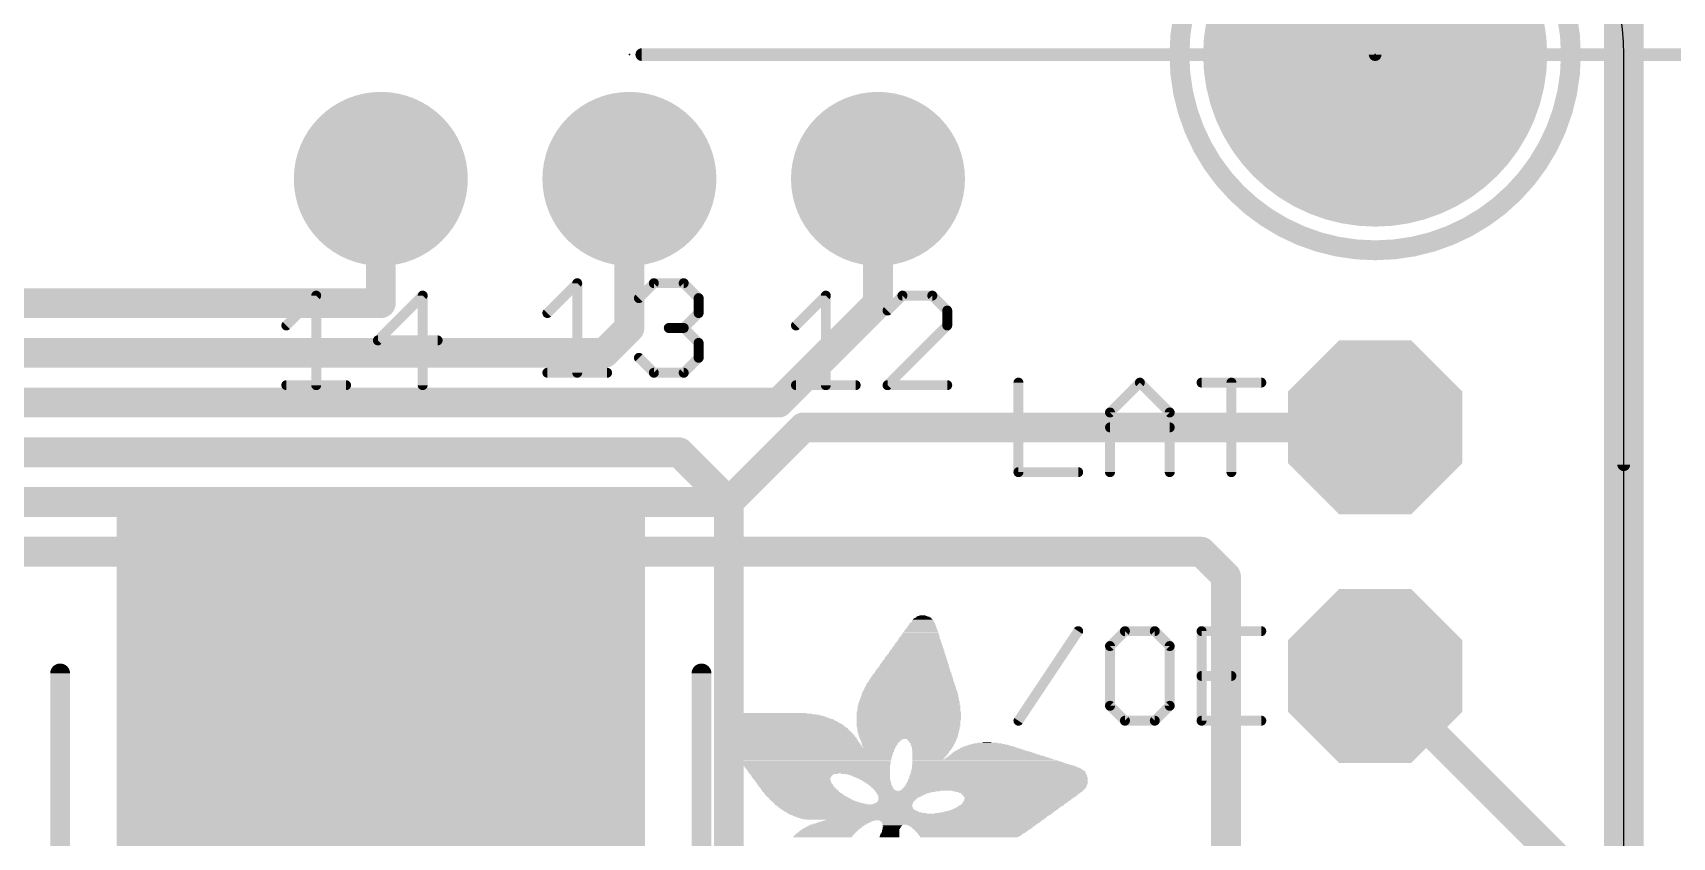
# Model space of a CAD drawing. Extents: x -11.4 to 63.7, y -19.8 to 38.7.
# Drawn here: x 34.54 to 51.3, y 14.86 to 23.08 of the extents above; entities that cross this region are included whole.
import ezdxf

# ---------------------------------------------------------------- set-up
doc = ezdxf.new("R2010")
doc.units = 0
for name, color, linetype in [('1', 12, 'CONTINUOUS'), ('16', 132, 'CONTINUOUS'), ('17', 110, 'CONTINUOUS'), ('18', 110, 'CONTINUOUS'), ('20', 53, 'CONTINUOUS'), ('21', 40, 'CONTINUOUS'), ('23', 53, 'CONTINUOUS'), ('47', 253, 'CONTINUOUS')]:
    doc.layers.add(name, color=color, linetype=linetype)

# ---------------------------------------------------------------- blocks, each defined once
blk = doc.blocks.new('RECT')
blk.add_solid([(-0.5, -0.5), (0.5, -0.5), (-0.5, 0.5), (0.5, 0.5)])
blk = doc.blocks.new('ROUNDP')
at = {"const_width": 0.5}
blk.add_lwpolyline([(0, -0.25, 1), (0, 0.25, 1), (0, -0.25)], format="xyb", dxfattribs=at)
blk = doc.blocks.new('OCTAGONP')
at = {"const_width": 0.5}
blk.add_lwpolyline([(-0.25, -0.1036), (-0.25, 0.1036), (-0.1036, 0.25), (0.1036, 0.25), (0.25, 0.1036), (0.25, -0.1036), (0.1036, -0.25), (-0.1036, -0.25), (-0.25, -0.1036), (-0.25, 0.1036)], dxfattribs=at)
blk = doc.blocks.new('ROUNDV')
at = {"const_width": 0.5}
blk.add_lwpolyline([(0, -0.25, 1), (0, 0.25, 1), (0, -0.25)], format="xyb", dxfattribs=at)

msp = doc.modelspace()

# ---------------------------------------------------------------- linework, layer by layer
at = {"layer": '1'}
for points, const_width in [([(50.8, 25.4), (50.8, 0)], 0.4064), ([(38.1, 21.59), (38.1, 20.32)], 0.3048), ([(40.64, 21.59), (40.64, 20.066)], 0.3048), ([(43.18, 21.59), (43.18, 20.32)], 0.3048), ([(38.1, 20.32), (32.004, 20.32)], 0.3048), ([(43.18, 20.32), (42.164, 19.304)], 0.3048), ([(40.64, 20.066), (40.386, 19.812)], 0.3048), ([(40.386, 19.812), (32.258, 19.812)], 0.3048), ([(42.164, 19.304), (32.766, 19.304)], 0.3048), ([(34.002, 18.796), (41.148, 18.796)], 0.3048), ([(41.148, 18.796), (41.656, 18.288)], 0.3048), ([(41.656, 18.288), (41.656, 7.686)], 0.3048), ([(36.282, 16.764), (36.068, 16.764)], 0.3048), ([(36.282, 16.764), (36.282, 15.2)], 0.3048), ([(38.1, 14.92), (38.1, 15.2)], 0.8128), ([(36.282, 15.2), (38.1, 15.2)], 0.3048)]:
    msp.add_lwpolyline(points, dxfattribs=dict(at, const_width=const_width))
for points, const_width in [([(38.1762, 21.59, 1), (38.0238, 21.59)], 0.1524), ([(40.7162, 21.59, 1), (40.5638, 21.59)], 0.1524), ([(43.2562, 21.59, 1), (43.1038, 21.59)], 0.1524), ([(38.1, 20.2438, 1), (38.1, 20.3962)], 0.1524), ([(43.2339, 20.2661, 1), (43.1261, 20.3739)], 0.1524), ([(38.0238, 20.32, 1), (38.1762, 20.32)], 0.1524), ([(43.1038, 20.32, 1), (43.2562, 20.32)], 0.1524), ([(40.5638, 20.066, 1), (40.7162, 20.066)], 0.1524), ([(40.6939, 20.0121, 1), (40.5861, 20.1199)], 0.1524), ([(40.3321, 19.8659, 1), (40.4399, 19.7581)], 0.1524), ([(40.386, 19.7358, 1), (40.386, 19.8882)], 0.1524), ([(42.1101, 19.3579, 1), (42.2179, 19.2501)], 0.1524), ([(42.164, 19.2278, 1), (42.164, 19.3802)], 0.1524), ([(41.2019, 18.8499, 1), (41.0941, 18.7421)], 0.1524), ([(41.148, 18.7198, 1), (41.148, 18.8722)], 0.1524), ([(41.7322, 18.288, 1), (41.5798, 18.288)], 0.1524), ([(41.6021, 18.2341, 1), (41.7099, 18.3419)], 0.1524), ([(36.068, 16.8402, 1), (36.068, 16.6878)], 0.1524), ([(36.3582, 16.764, 1), (36.2058, 16.764)], 0.1524), ([(36.282, 16.6878, 1), (36.282, 16.8402)], 0.1524), ([(38.3032, 15.2, 1), (37.8968, 15.2)], 0.4064), ([(36.282, 15.2762, 1), (36.282, 15.1238)], 0.1524), ([(36.2058, 15.2, 1), (36.3582, 15.2)], 0.1524), ([(38.1, 15.1238, 1), (38.1, 15.2762)], 0.1524), ([(37.8968, 14.92, 1), (38.3032, 14.92)], 0.4064)]:
    msp.add_lwpolyline(points, format="xyb", dxfattribs=dict(at, const_width=const_width))
at = {"layer": '16', "const_width": 0.3048}
for points in [[(50.8, 0), (50.8, 25.4)], [(42.418, 19.05), (41.656, 18.288)], [(48.26, 19.05), (42.418, 19.05)], [(41.656, 18.288), (24.892, 18.288)], [(46.482, 17.78), (23.368, 17.78)], [(46.482, 17.78), (46.736, 17.526)], [(46.736, 17.526), (46.736, 11.938)], [(48.26, 16.51), (50.165, 14.605)]]:
    msp.add_lwpolyline(points, dxfattribs=at)
at = {"layer": '16', "const_width": 0.1524}
for points in [[(42.418, 19.1262, 1), (42.418, 18.9738)], [(42.4719, 18.9961, 1), (42.3641, 19.1039)], [(48.26, 18.9738, 1), (48.26, 19.1262)], [(41.656, 18.2118, 1), (41.656, 18.3642)], [(41.6021, 18.3419, 1), (41.7099, 18.2341)], [(46.5359, 17.8339, 1), (46.4281, 17.7261)], [(46.482, 17.7038, 1), (46.482, 17.8562)], [(46.8122, 17.526, 1), (46.6598, 17.526)], [(46.6821, 17.4721, 1), (46.7899, 17.5799)], [(48.3139, 16.5639, 1), (48.2061, 16.4561)]]:
    msp.add_lwpolyline(points, format="xyb", dxfattribs=at)
at = {"layer": '20'}
msp.add_line((50.8, 2.54), (50.8, 22.86), dxfattribs=at)
msp.add_arc((48.26, 22.86), 2.54, 0, 90, dxfattribs=at)
at = {"layer": '21'}
for points, const_width in [([(48.26, 20.86, 1), (48.26, 24.86, 1), (48.26, 20.86)], 0.2032), ([(37.4653, 20.397, 1), (37.4145, 20.397)], 0.0508), ([(37.4578, 20.379, 1), (37.4219, 20.4149)], 0.0508), ([(38.5533, 20.397, 1), (38.5025, 20.397)], 0.0508), ([(38.5459, 20.379, 1), (38.5099, 20.4149)], 0.0508), ([(40.1323, 20.524, 1), (40.0815, 20.524)], 0.0508), ([(40.1248, 20.506, 1), (40.0889, 20.5419)], 0.0508), ([(40.8898, 20.5494, 1), (40.8898, 20.4986)], 0.0508), ([(40.9078, 20.506, 1), (40.8719, 20.5419)], 0.0508), ([(41.2129, 20.5419, 1), (41.1769, 20.506)], 0.0508), ([(41.1949, 20.4986, 1), (41.1949, 20.5494)], 0.0508), ([(42.6723, 20.397, 1), (42.6215, 20.397)], 0.0508), ([(42.6648, 20.379, 1), (42.6289, 20.4149)], 0.0508), ([(43.4298, 20.4224, 1), (43.4298, 20.3716)], 0.0508), ([(43.4478, 20.379, 1), (43.4119, 20.4149)], 0.0508), ([(43.7529, 20.4149, 1), (43.7169, 20.379)], 0.0508), ([(43.7349, 20.3716, 1), (43.7349, 20.4224)], 0.0508), ([(40.7194, 20.3894, 1), (40.7553, 20.3535)], 0.0508), ([(41.3728, 20.3714, 1), (41.322, 20.3714)], 0.0508), ([(41.3295, 20.3535, 1), (41.3654, 20.3894)], 0.0508), ([(41.3654, 20.201, 1), (41.3295, 20.2369)], 0.0508), ([(43.2594, 20.2624, 1), (43.2953, 20.2265)], 0.0508), ([(43.9128, 20.2445, 1), (43.862, 20.2445)], 0.0508), ([(43.8695, 20.2265, 1), (43.9054, 20.2624)], 0.0508), ([(37.1168, 20.1099, 1), (37.1528, 20.074)], 0.0508), ([(39.7838, 20.2369, 1), (39.8198, 20.201)], 0.0508), ([(41.0424, 20.0918, 1), (41.0424, 20.041)], 0.0508), ([(41.2129, 20.0844, 1), (41.1769, 20.0484)], 0.0508), ([(41.1769, 20.0844, 1), (41.2129, 20.0484)], 0.0508), ([(41.1949, 20.041, 1), (41.1949, 20.0918)], 0.0508), ([(41.322, 20.2189, 1), (41.3728, 20.2189)], 0.0508), ([(42.3238, 20.1099, 1), (42.3598, 20.074)], 0.0508), ([(43.862, 20.0919, 1), (43.9128, 20.0919)], 0.0508), ([(43.9054, 20.074, 1), (43.8695, 20.1099)], 0.0508), ([(38.0703, 19.9648, 1), (38.0703, 19.914)], 0.0508), ([(38.0524, 19.9574, 1), (38.0883, 19.9214)], 0.0508), ([(38.6804, 19.914, 1), (38.6804, 19.9648)], 0.0508), ([(41.3728, 19.9139, 1), (41.322, 19.9139)], 0.0508), ([(41.3295, 19.8959, 1), (41.3654, 19.9318)], 0.0508), ([(40.7553, 19.7793, 1), (40.7194, 19.7434)], 0.0508), ([(41.322, 19.7613, 1), (41.3728, 19.7613)], 0.0508), ([(41.3654, 19.7434, 1), (41.3295, 19.7793)], 0.0508), ([(39.8018, 19.6342, 1), (39.8018, 19.5834)], 0.0508), ([(40.0815, 19.6088, 1), (40.1323, 19.6088)], 0.0508), ([(40.4119, 19.5834, 1), (40.4119, 19.6342)], 0.0508), ([(40.8898, 19.6342, 1), (40.8898, 19.5834)], 0.0508), ([(40.8719, 19.5908, 1), (40.9078, 19.6268)], 0.0508), ([(41.1769, 19.6268, 1), (41.2129, 19.5908)], 0.0508), ([(41.1949, 19.5834, 1), (41.1949, 19.6342)], 0.0508), ([(37.1348, 19.5072, 1), (37.1348, 19.4564)], 0.0508), ([(37.4145, 19.4818, 1), (37.4653, 19.4818)], 0.0508), ([(37.7449, 19.4564, 1), (37.7449, 19.5072)], 0.0508), ([(38.5025, 19.4818, 1), (38.5533, 19.4818)], 0.0508), ([(42.3418, 19.5072, 1), (42.3418, 19.4564)], 0.0508), ([(42.6215, 19.4818, 1), (42.6723, 19.4818)], 0.0508), ([(42.9519, 19.4564, 1), (42.9519, 19.5072)], 0.0508), ([(43.2773, 19.5072, 1), (43.2773, 19.4564)], 0.0508), ([(43.2594, 19.4998, 1), (43.2953, 19.4638)], 0.0508), ([(43.8874, 19.4564, 1), (43.8874, 19.5072)], 0.0508), ([(44.6406, 19.508, 1), (44.5898, 19.508)], 0.0508), ([(45.8738, 19.5259, 1), (45.8379, 19.49)], 0.0508), ([(45.8738, 19.49, 1), (45.8379, 19.5259)], 0.0508), ([(46.4863, 19.5334, 1), (46.4863, 19.4826)], 0.0508), ([(46.8167, 19.508, 1), (46.7659, 19.508)], 0.0508), ([(47.0964, 19.4826, 1), (47.0964, 19.5334)], 0.0508), ([(45.5762, 19.2029, 1), (45.5254, 19.2029)], 0.0508), ([(45.5328, 19.2209, 1), (45.5687, 19.185)], 0.0508), ([(45.5508, 19.0758, 1), (45.5508, 19.025)], 0.0508), ([(46.1863, 19.2029, 1), (46.1355, 19.2029)], 0.0508), ([(46.1429, 19.185, 1), (46.1788, 19.2209)], 0.0508), ([(46.1609, 19.025, 1), (46.1609, 19.0758)], 0.0508), ([(44.6152, 18.6182, 1), (44.6152, 18.5674)], 0.0508), ([(44.5898, 18.5928, 1), (44.6406, 18.5928)], 0.0508), ([(45.2254, 18.5674, 1), (45.2254, 18.6182)], 0.0508), ([(45.5254, 18.5928, 1), (45.5762, 18.5928)], 0.0508), ([(46.1355, 18.5928, 1), (46.1863, 18.5928)], 0.0508), ([(46.7659, 18.5928, 1), (46.8167, 18.5928)], 0.0508), ([(45.2465, 16.9539, 1), (45.2042, 16.9821)], 0.0508), ([(45.7033, 16.9934, 1), (45.7033, 16.9426)], 0.0508), ([(45.7213, 16.95, 1), (45.6853, 16.9859)], 0.0508), ([(46.0263, 16.9859, 1), (45.9904, 16.95)], 0.0508), ([(46.0084, 16.9426, 1), (46.0084, 16.9934)], 0.0508), ([(46.4863, 16.9934, 1), (46.4863, 16.9426)], 0.0508), ([(46.5117, 16.968, 1), (46.4609, 16.968)], 0.0508), ([(47.0964, 16.9426, 1), (47.0964, 16.9934)], 0.0508), ([(45.5762, 16.8155, 1), (45.5254, 16.8155)], 0.0508), ([(45.5328, 16.8334, 1), (45.5687, 16.7975)], 0.0508), ([(46.1863, 16.8155, 1), (46.1355, 16.8155)], 0.0508), ([(46.1429, 16.7975, 1), (46.1788, 16.8334)], 0.0508), ([(34.8742, 16.5354, 1), (34.7726, 16.5354)], 0.1016), ([(41.4274, 16.5354, 1), (41.3258, 16.5354)], 0.1016), ([(46.4863, 16.5358, 1), (46.4863, 16.485)], 0.0508), ([(46.7913, 16.485, 1), (46.7913, 16.5358)], 0.0508), ([(45.5687, 16.2233, 1), (45.5328, 16.1874)], 0.0508), ([(46.1788, 16.1874, 1), (46.1429, 16.2233)], 0.0508), ([(44.5941, 16.0669, 1), (44.6364, 16.0387)], 0.0508), ([(45.5254, 16.2053, 1), (45.5762, 16.2053)], 0.0508), ([(45.7033, 16.0782, 1), (45.7033, 16.0274)], 0.0508), ([(45.6853, 16.0348, 1), (45.7213, 16.0708)], 0.0508), ([(45.9904, 16.0708, 1), (46.0263, 16.0348)], 0.0508), ([(46.0084, 16.0274, 1), (46.0084, 16.0782)], 0.0508), ([(46.1355, 16.2053, 1), (46.1863, 16.2053)], 0.0508), ([(46.4863, 16.0782, 1), (46.4863, 16.0274)], 0.0508), ([(47.0964, 16.0274, 1), (47.0964, 16.0782)], 0.0508), ([(46.4609, 16.0528, 1), (46.5117, 16.0528)], 0.0508)]:
    msp.add_lwpolyline(points, format="xyb", dxfattribs=dict(at, const_width=const_width))
for points, const_width in [([(37.1348, 20.0919), (37.4399, 20.397)], 0.1016), ([(37.4399, 20.397), (37.4399, 19.4818)], 0.1016), ([(38.5279, 20.397), (38.0703, 19.9394)], 0.1016), ([(38.5279, 19.4818), (38.5279, 20.397)], 0.1016), ([(39.8018, 20.2189), (40.1069, 20.524)], 0.1016), ([(40.1069, 20.524), (40.1069, 19.6088)], 0.1016), ([(40.7373, 20.3714), (40.8898, 20.524)], 0.1016), ([(40.8898, 20.524), (41.1949, 20.524)], 0.1016), ([(41.1949, 20.524), (41.3474, 20.3714)], 0.1016), ([(42.3418, 20.0919), (42.6469, 20.397)], 0.1016), ([(42.6469, 20.397), (42.6469, 19.4818)], 0.1016), ([(43.4298, 20.397), (43.2773, 20.2445)], 0.1016), ([(43.7349, 20.397), (43.4298, 20.397)], 0.1016), ([(43.8874, 20.2445), (43.7349, 20.397)], 0.1016), ([(41.3474, 20.2189), (41.1949, 20.0664)], 0.1016), ([(41.3474, 20.3714), (41.3474, 20.2189)], 0.1016), ([(43.8874, 20.0919), (43.8874, 20.2445)], 0.1016), ([(41.1949, 20.0664), (41.0424, 20.0664)], 0.1016), ([(41.1949, 20.0664), (41.3474, 19.9139)], 0.1016), ([(43.2773, 19.4818), (43.8874, 20.0919)], 0.1016), ([(38.0703, 19.9394), (38.6804, 19.9394)], 0.1016), ([(41.3474, 19.9139), (41.3474, 19.7613)], 0.1016), ([(40.8898, 19.6088), (40.7373, 19.7613)], 0.1016), ([(41.3474, 19.7613), (41.1949, 19.6088)], 0.1016), ([(39.8018, 19.6088), (40.4119, 19.6088)], 0.1016), ([(41.1949, 19.6088), (40.8898, 19.6088)], 0.1016), ([(37.1348, 19.4818), (37.7449, 19.4818)], 0.1016), ([(42.3418, 19.4818), (42.9519, 19.4818)], 0.1016), ([(43.8874, 19.4818), (43.2773, 19.4818)], 0.1016), ([(44.6152, 19.508), (44.6152, 18.5928)], 0.1016), ([(45.5508, 19.2029), (45.8558, 19.508)], 0.1016), ([(45.8558, 19.508), (46.1609, 19.2029)], 0.1016), ([(46.4863, 19.508), (47.0964, 19.508)], 0.1016), ([(46.7913, 18.5928), (46.7913, 19.508)], 0.1016), ([(45.5508, 18.5928), (45.5508, 19.2029)], 0.1016), ([(45.5508, 19.0504), (46.1609, 19.0504)], 0.1016), ([(46.1609, 19.2029), (46.1609, 18.5928)], 0.1016), ([(44.6152, 18.5928), (45.2254, 18.5928)], 0.1016), ([(44.6152, 16.0528), (45.2254, 16.968)], 0.1016), ([(45.7033, 16.968), (45.5508, 16.8155)], 0.1016), ([(46.0084, 16.968), (45.7033, 16.968)], 0.1016), ([(46.1609, 16.8155), (46.0084, 16.968)], 0.1016), ([(47.0964, 16.968), (46.4863, 16.968)], 0.1016), ([(46.4863, 16.968), (46.4863, 16.0528)], 0.1016), ([(45.5508, 16.8155), (45.5508, 16.2053)], 0.1016), ([(46.1609, 16.2053), (46.1609, 16.8155)], 0.1016), ([(34.823, 10.541), (34.8234, 16.5354)], 0.2032), ([(41.3766, 16.5354), (41.377, 10.541)], 0.2032), ([(46.4863, 16.5104), (46.7913, 16.5104)], 0.1016), ([(45.5508, 16.2053), (45.7033, 16.0528)], 0.1016), ([(46.0084, 16.0528), (46.1609, 16.2053)], 0.1016), ([(45.7033, 16.0528), (46.0084, 16.0528)], 0.1016), ([(46.4863, 16.0528), (47.0964, 16.0528)], 0.1016)]:
    msp.add_lwpolyline(points, dxfattribs=dict(at, const_width=const_width))
at = {"layer": '23'}
for p in [(40.64, 22.86), (48.26, 22.86)]:
    msp.add_point(p, dxfattribs=at)
at = {"layer": '47', "const_width": 0.13}
for points in [[(50.8, 18.669), (50.8, 36.113)], [(48.26, 22.86), (48.2767, 28.8534)], [(40.767, 22.86), (63.672, 22.86)]]:
    msp.add_lwpolyline(points, dxfattribs=at)
at = {"layer": '47', "const_width": 0.065}
for points in [[(40.767, 22.8925, 1), (40.767, 22.8275)], [(48.2275, 22.8601, 1), (48.2925, 22.8599)], [(50.7675, 18.669, 1), (50.8325, 18.669)]]:
    msp.add_lwpolyline(points, format="xyb", dxfattribs=at)

# ---------------------------------------------------------------- block references
at = {"layer": '1', "xscale": 5.4, "yscale": 6.2}
msp.add_blockref('RECT', (38.1, 15.2), dxfattribs=at)
at = {"layer": '17'}
for name, p, xscale, yscale in [('ROUNDP', (48.26, 22.86), 3.516, 3.516), ('ROUNDP', (48.26, 22.86), 3.516, 3.516), ('OCTAGONP', (48.26, 19.05), 1.778, 1.778), ('OCTAGONP', (48.26, 19.05), 1.778, 1.778), ('OCTAGONP', (48.26, 16.51), 1.778, 1.778), ('OCTAGONP', (48.26, 16.51), 1.778, 1.778)]:
    msp.add_blockref(name, p, dxfattribs=dict(at, xscale=xscale, yscale=yscale))
at = {"layer": '17', "xscale": 1.778, "yscale": 1.778, "rotation": 270}
for p in [(38.1, 21.59), (38.1, 21.59), (40.64, 21.59), (40.64, 21.59), (43.18, 21.59), (43.18, 21.59)]:
    msp.add_blockref('ROUNDP', p, dxfattribs=at)
at = {"layer": '18', "xscale": 0.9064, "yscale": 0.9064}
for p in [(36.068, 16.764), (36.068, 16.764), (40.132, 16.764), (40.132, 16.764)]:
    msp.add_blockref('ROUNDV', p, dxfattribs=at)
at = {"layer": '21'}
for p, xscale, yscale in [((43.6372, 17.0878), 0.1968, 0.0063), ((43.6372, 17.0942), 0.1842, 0.0064), ((43.6372, 17.1006), 0.1714, 0.0063), ((43.6404, 17.1069), 0.1524, 0.0064), ((43.6372, 17.1133), 0.1334, 0.0063), ((43.634, 17.1196), 0.1016, 0.0064), ((43.6341, 17.1259), 0.0635, 0.0063), ((43.6087, 16.9164), 0.3937, 0.0064), ((43.6118, 16.9291), 0.3874, 0.0064), ((43.6118, 16.9228), 0.3874, 0.0063), ((43.6118, 16.9354), 0.3746, 0.0063), ((43.615, 16.9482), 0.3683, 0.0063), ((43.615, 16.9418), 0.3683, 0.0064), ((43.615, 16.9545), 0.3556, 0.0064), ((43.6181, 16.9609), 0.3493, 0.0063), ((43.6181, 16.9735), 0.3365, 0.0063), ((43.6213, 16.9672), 0.3429, 0.0064), ((43.6213, 16.9799), 0.3302, 0.0064), ((43.6245, 16.9863), 0.3238, 0.0063), ((43.6245, 16.999), 0.3112, 0.0063), ((43.6245, 16.9926), 0.3112, 0.0064), ((43.6277, 17.0053), 0.3048, 0.0064), ((43.6277, 17.018), 0.2921, 0.0064), ((43.6277, 17.0116), 0.2921, 0.0063), ((43.6309, 17.0244), 0.2857, 0.0063), ((43.6309, 17.0307), 0.2731, 0.0064), ((43.6309, 17.0434), 0.2603, 0.0064), ((43.6341, 17.0371), 0.2667, 0.0063), ((43.634, 17.0497), 0.254, 0.0063), ((43.6341, 17.0561), 0.2413, 0.0064), ((43.6372, 17.0625), 0.235, 0.0063), ((43.6372, 17.0752), 0.2222, 0.0063), ((43.6372, 17.0688), 0.2222, 0.0064), ((43.6372, 17.0815), 0.2096, 0.0064), ((43.5769, 16.7513), 0.5715, 0.0064), ((43.5769, 16.7577), 0.5588, 0.0063), ((43.58, 16.7704), 0.5525, 0.0063), ((43.58, 16.764), 0.5525, 0.0064), ((43.58, 16.7767), 0.5397, 0.0064), ((43.5832, 16.783), 0.5334, 0.0063), ((43.5832, 16.7958), 0.5207, 0.0063), ((43.5864, 16.7894), 0.527, 0.0064), ((43.5864, 16.8021), 0.5144, 0.0064), ((43.5864, 16.8148), 0.5016, 0.0064), ((43.5896, 16.8085), 0.508, 0.0063), ((43.5896, 16.8211), 0.4953, 0.0063), ((43.5928, 16.8275), 0.4889, 0.0064), ((43.5928, 16.8402), 0.4763, 0.0064), ((43.5928, 16.8339), 0.4763, 0.0063), ((43.596, 16.8466), 0.4699, 0.0063), ((43.5959, 16.8529), 0.4572, 0.0064), ((43.5991, 16.8656), 0.4508, 0.0064), ((43.5991, 16.8592), 0.4508, 0.0063), ((43.6023, 16.872), 0.4445, 0.0063), ((43.6023, 16.8847), 0.4318, 0.0063), ((43.6023, 16.8783), 0.4318, 0.0064), ((43.6023, 16.891), 0.4191, 0.0064), ((43.6055, 16.9037), 0.4127, 0.0064), ((43.6055, 16.8973), 0.4127, 0.0063), ((43.6086, 16.9101), 0.4064, 0.0063), ((43.5451, 16.5925), 0.7366, 0.0063), ((43.5451, 16.5862), 0.7366, 0.0064), ((43.5451, 16.5989), 0.7239, 0.0064), ((43.5483, 16.6053), 0.7176, 0.0063), ((43.5483, 16.618), 0.7048, 0.0063), ((43.5515, 16.6116), 0.7112, 0.0064), ((43.5515, 16.6243), 0.6985, 0.0064), ((43.5515, 16.637), 0.6858, 0.0064), ((43.5547, 16.6306), 0.6921, 0.0063), ((43.5547, 16.6434), 0.6795, 0.0063), ((43.5547, 16.6561), 0.6667, 0.0063), ((43.5579, 16.6497), 0.6731, 0.0064), ((43.5578, 16.6624), 0.6604, 0.0064), ((43.561, 16.6687), 0.654, 0.0063), ((43.561, 16.6815), 0.6414, 0.0063), ((43.561, 16.6751), 0.6414, 0.0064), ((43.5642, 16.6878), 0.635, 0.0064), ((43.5642, 16.7005), 0.6223, 0.0064), ((43.5674, 16.6942), 0.6287, 0.0063), ((43.5674, 16.7068), 0.6159, 0.0063), ((43.5705, 16.7132), 0.6096, 0.0064), ((43.5706, 16.7259), 0.5969, 0.0064), ((43.5706, 16.7196), 0.5969, 0.0063), ((43.5737, 16.7323), 0.5906, 0.0063), ((43.5737, 16.7386), 0.5778, 0.0064), ((43.5769, 16.7449), 0.5715, 0.0063), ((43.5134, 16.4148), 0.9144, 0.0063), ((43.5134, 16.4275), 0.9017, 0.0063), ((43.5134, 16.4211), 0.9017, 0.0064), ((43.5166, 16.4338), 0.8953, 0.0064), ((43.5166, 16.4465), 0.8827, 0.0064), ((43.5166, 16.4401), 0.8827, 0.0063), ((43.5198, 16.4529), 0.8763, 0.0063), ((43.5197, 16.4656), 0.8636, 0.0063), ((43.5197, 16.4592), 0.8636, 0.0064), ((43.5198, 16.4782), 0.8509, 0.0063), ((43.5229, 16.4719), 0.8572, 0.0064), ((43.5229, 16.4846), 0.8446, 0.0064), ((43.5229, 16.4973), 0.8318, 0.0064), ((43.5261, 16.491), 0.8382, 0.0063), ((43.5261, 16.5037), 0.8255, 0.0063), ((43.5293, 16.51), 0.8191, 0.0064), ((43.5293, 16.5227), 0.8065, 0.0064), ((43.5293, 16.5163), 0.8065, 0.0063), ((43.5325, 16.5291), 0.8001, 0.0063), ((43.5356, 16.5354), 0.7938, 0.0064), ((43.5356, 16.5481), 0.781, 0.0064), ((43.5356, 16.5418), 0.781, 0.0063), ((43.5356, 16.5544), 0.7684, 0.0063), ((43.5388, 16.5672), 0.762, 0.0063), ((43.5388, 16.5608), 0.762, 0.0064), ((43.5419, 16.5735), 0.7557, 0.0064), ((43.5419, 16.5799), 0.7429, 0.0063), ((43.5007, 16.2496), 1.0287, 0.0063), ((43.5007, 16.2687), 1.016, 0.0064), ((43.5007, 16.2624), 1.016, 0.0063), ((43.5007, 16.256), 1.016, 0.0064), ((43.5038, 16.2814), 1.0097, 0.0064), ((43.5038, 16.2751), 1.0097, 0.0063), ((43.5007, 16.2877), 1.0033, 0.0063), ((43.5038, 16.3068), 0.9969, 0.0064), ((43.5038, 16.3005), 0.9969, 0.0063), ((43.5038, 16.2941), 0.9969, 0.0064), ((43.5038, 16.3195), 0.9843, 0.0064), ((43.507, 16.3132), 0.9906, 0.0063), ((43.5038, 16.3386), 0.9715, 0.0063), ((43.507, 16.3322), 0.9779, 0.0064), ((43.507, 16.3258), 0.9779, 0.0063), ((43.507, 16.3513), 0.9652, 0.0063), ((43.507, 16.3449), 0.9652, 0.0064), ((43.507, 16.3639), 0.9525, 0.0063), ((43.5102, 16.3576), 0.9588, 0.0064), ((43.507, 16.3767), 0.9398, 0.0063), ((43.5102, 16.3703), 0.9462, 0.0064), ((43.5102, 16.3894), 0.9334, 0.0063), ((43.5102, 16.383), 0.9334, 0.0064), ((43.5102, 16.402), 0.9208, 0.0063), ((43.5134, 16.3957), 0.9271, 0.0064), ((43.5134, 16.4084), 0.9144, 0.0064), ((42.1322, 16.0782), 1.1113, 0.0064), ((42.1164, 16.0909), 1.0668, 0.0064), ((42.1259, 16.0846), 1.0858, 0.0063), ((42.11, 16.0973), 1.0414, 0.0063), ((42.1005, 16.1036), 1.0096, 0.0064), ((42.0941, 16.11), 0.9715, 0.0063), ((42.0847, 16.1163), 0.9271, 0.0064), ((42.072, 16.1227), 0.8763, 0.0063), ((42.056, 16.129), 0.7937, 0.0064), ((43.4943, 16.1417), 1.0668, 0.0064), ((43.4943, 16.1354), 1.0668, 0.0063), ((43.4943, 16.129), 1.0668, 0.0064), ((43.4943, 16.1227), 1.0668, 0.0063), ((43.4943, 16.1163), 1.0668, 0.0064), ((43.4943, 16.11), 1.0668, 0.0063), ((43.4943, 16.1036), 1.0668, 0.0064), ((43.4943, 16.0973), 1.0668, 0.0063), ((43.4943, 16.0909), 1.0668, 0.0064), ((43.4943, 16.0846), 1.0668, 0.0063), ((43.4943, 16.0782), 1.0668, 0.0064), ((43.4944, 16.1735), 1.0541, 0.0063), ((43.4944, 16.1671), 1.0541, 0.0064), ((43.4944, 16.1608), 1.0541, 0.0063), ((43.4944, 16.1544), 1.0541, 0.0064), ((43.4944, 16.1481), 1.0541, 0.0063), ((43.4975, 16.2052), 1.0478, 0.0064), ((43.4975, 16.1989), 1.0478, 0.0063), ((43.4975, 16.1925), 1.0478, 0.0064), ((43.4975, 16.1862), 1.0478, 0.0063), ((43.4975, 16.1798), 1.0478, 0.0064), ((43.4975, 16.2306), 1.035, 0.0064), ((43.4975, 16.2243), 1.035, 0.0063), ((43.4975, 16.2179), 1.035, 0.0064), ((43.5007, 16.2115), 1.0414, 0.0063), ((43.5007, 16.2433), 1.0287, 0.0064), ((43.5007, 16.237), 1.0287, 0.0063), ((42.1894, 16.002), 1.289, 0.0064), ((42.1926, 15.9957), 1.2954, 0.0063), ((42.2021, 15.983), 1.3144, 0.0063), ((42.1831, 16.0084), 1.2763, 0.0063), ((42.1958, 15.9893), 1.3017, 0.0064), ((42.1671, 16.0338), 1.2319, 0.0063), ((42.2084, 15.9766), 1.3145, 0.0064), ((42.1735, 16.0274), 1.2446, 0.0064), ((42.1767, 16.0211), 1.251, 0.0063), ((42.2116, 15.9703), 1.3208, 0.0063), ((42.2148, 15.9639), 1.3272, 0.0064), ((42.1831, 16.0147), 1.2637, 0.0064), ((42.218, 15.9576), 1.3335, 0.0063), ((42.1513, 16.0528), 1.1874, 0.0064), ((42.1577, 16.0465), 1.2001, 0.0063), ((42.164, 16.0401), 1.2128, 0.0064), ((42.2275, 15.9449), 1.3398, 0.0063), ((42.2244, 15.9512), 1.3335, 0.0064), ((42.1481, 16.0592), 1.1684, 0.0063), ((42.2339, 15.9385), 1.3399, 0.0064), ((42.237, 15.9322), 1.3462, 0.0063), ((42.1354, 16.0719), 1.1303, 0.0063), ((42.2465, 15.9195), 1.3525, 0.0063), ((42.2434, 15.9258), 1.3462, 0.0064), ((42.145, 16.0655), 1.1493, 0.0064), ((42.2529, 15.9131), 1.3526, 0.0064), ((43.4943, 16.0719), 1.0668, 0.0063), ((43.4943, 16.0655), 1.0668, 0.0064), ((43.4943, 16.0592), 1.0668, 0.0063), ((43.4912, 16.0528), 1.0605, 0.0064), ((43.4912, 16.0465), 1.0605, 0.0063), ((43.4912, 16.0401), 1.0605, 0.0064), ((43.4912, 16.0338), 1.0605, 0.0063), ((43.4912, 16.0274), 1.0605, 0.0064), ((43.4912, 16.0211), 1.0605, 0.0063), ((43.4912, 16.0147), 1.0605, 0.0064), ((43.4912, 16.0084), 1.0605, 0.0063), ((43.4912, 16.002), 1.0605, 0.0064), ((43.4912, 15.9957), 1.0605, 0.0063), ((43.488, 15.9893), 1.0541, 0.0064), ((43.4912, 15.983), 1.0477, 0.0063), ((43.4912, 15.9766), 1.0477, 0.0064), ((43.4912, 15.9703), 1.0477, 0.0063), ((43.4912, 15.9639), 1.0477, 0.0064), ((43.488, 15.9576), 1.0414, 0.0063), ((43.4912, 15.9512), 1.0351, 0.0064), ((43.4912, 15.9449), 1.0351, 0.0063), ((43.4912, 15.9385), 1.0351, 0.0064), ((43.488, 15.9322), 1.0287, 0.0063), ((43.4912, 15.9258), 1.0223, 0.0064), ((43.4912, 15.9195), 1.0223, 0.0063), ((43.4912, 15.9131), 1.0223, 0.0064), ((42.2561, 15.9068), 1.3589, 0.0063), ((42.2625, 15.9004), 1.3589, 0.0064), ((42.2656, 15.8941), 1.3526, 0.0063), ((42.272, 15.8877), 1.3525, 0.0064), ((42.2752, 15.8814), 1.3589, 0.0063), ((42.2814, 15.875), 1.3589, 0.0064), ((42.2846, 15.8687), 1.3525, 0.0063), ((42.2878, 15.8623), 1.3589, 0.0064), ((42.2942, 15.8559), 1.3589, 0.0063), ((42.2974, 15.8496), 1.3525, 0.0064), ((42.3037, 15.8433), 1.3526, 0.0063), ((42.3069, 15.8369), 1.3589, 0.0064), ((42.3101, 15.8306), 1.3525, 0.0063), ((42.3195, 15.8178), 1.3589, 0.0063), ((42.3164, 15.8242), 1.3526, 0.0064), ((42.3227, 15.8115), 1.3525, 0.0064), ((42.3291, 15.8052), 1.3526, 0.0063), ((42.3355, 15.7988), 1.3525, 0.0064), ((42.3355, 15.7925), 1.3525, 0.0063), ((42.3418, 15.7861), 1.3526, 0.0064), ((42.3482, 15.7797), 1.3525, 0.0063), ((42.5164, 15.7734), 1.6764, 0.0064), ((42.5164, 15.7671), 1.6764, 0.0063), ((42.5164, 15.7607), 1.6637, 0.0064), ((42.5196, 15.7544), 1.6574, 0.0063), ((42.5196, 15.748), 1.6446, 0.0064), ((43.488, 15.9068), 1.016, 0.0063), ((43.4912, 15.9004), 1.0097, 0.0064), ((43.4912, 15.8941), 1.0097, 0.0063), ((43.488, 15.8877), 1.0033, 0.0064), ((43.488, 15.8687), 0.9906, 0.0063), ((43.4912, 15.8814), 0.9969, 0.0063), ((43.4912, 15.875), 0.9969, 0.0064), ((43.2149, 15.8623), 0.4318, 0.0064), ((43.2086, 15.8559), 0.4191, 0.0063), ((43.2022, 15.8369), 0.3937, 0.0064), ((43.2086, 15.8496), 0.4064, 0.0064), ((43.2054, 15.8433), 0.4, 0.0063), ((43.199, 15.8242), 0.3747, 0.0064), ((43.2022, 15.8306), 0.381, 0.0063), ((43.1959, 15.8178), 0.3683, 0.0063), ((43.199, 15.8115), 0.3619, 0.0064), ((43.1959, 15.8052), 0.3556, 0.0063), ((43.1927, 15.7988), 0.3492, 0.0064), ((43.1927, 15.7861), 0.3366, 0.0064), ((43.1959, 15.7925), 0.3429, 0.0063), ((43.1959, 15.7797), 0.3302, 0.0063), ((43.7293, 15.8623), 0.508, 0.0064), ((43.7293, 15.8559), 0.4953, 0.0063), ((43.7325, 15.8496), 0.4889, 0.0064), ((43.7356, 15.8433), 0.4826, 0.0063), ((43.7356, 15.8369), 0.4699, 0.0064), ((43.7356, 15.8306), 0.4699, 0.0063), ((43.7356, 15.8242), 0.4572, 0.0064), ((43.7356, 15.8115), 0.4445, 0.0064), ((43.7356, 15.8052), 0.4445, 0.0063), ((43.7388, 15.8178), 0.4508, 0.0063), ((43.7356, 15.7988), 0.4318, 0.0064), ((43.7356, 15.7925), 0.4318, 0.0063), ((43.7325, 15.7861), 0.4255, 0.0064), ((43.7293, 15.7671), 0.4064, 0.0063), ((43.7261, 15.7607), 0.4, 0.0064), ((43.7261, 15.7544), 0.4, 0.0063), ((43.7325, 15.7797), 0.4127, 0.0063), ((43.7325, 15.7734), 0.4127, 0.0064), ((43.7261, 15.748), 0.3874, 0.0064), ((44.3357, 15.748), 0.7176, 0.0064), ((44.3294, 15.7544), 0.6795, 0.0063), ((44.3262, 15.7607), 0.6477, 0.0064), ((44.323, 15.7671), 0.616, 0.0063), ((44.3167, 15.7734), 0.5905, 0.0064), ((44.3135, 15.7797), 0.5461, 0.0063), ((44.3135, 15.7861), 0.5207, 0.0064), ((44.3103, 15.7925), 0.4762, 0.0063), ((44.3072, 15.7988), 0.4445, 0.0064), ((44.3071, 15.8052), 0.4064, 0.0063), ((44.304, 15.8115), 0.3493, 0.0064), ((44.3008, 15.8178), 0.2921, 0.0063), ((44.2976, 15.8242), 0.2096, 0.0064), ((44.2945, 15.8306), 0.0889, 0.0063), ((42.5196, 15.7416), 1.6446, 0.0063), ((42.5228, 15.7353), 1.6383, 0.0064), ((42.5228, 15.729), 1.6256, 0.0063), ((42.5228, 15.7226), 1.6256, 0.0064), ((42.5228, 15.7163), 1.6129, 0.0063), ((42.526, 15.7099), 1.6065, 0.0064), ((42.5291, 15.7035), 1.6002, 0.0063), ((42.5291, 15.6972), 1.6002, 0.0064), ((42.5292, 15.6909), 1.5875, 0.0063), ((42.5323, 15.6845), 1.5812, 0.0064), ((42.5355, 15.6782), 1.5748, 0.0063), ((42.5323, 15.6718), 1.5684, 0.0064), ((42.5355, 15.6654), 1.5621, 0.0063), ((42.5387, 15.6591), 1.5557, 0.0064), ((42.5418, 15.6528), 1.5494, 0.0063), ((42.5418, 15.6464), 1.5494, 0.0064), ((42.5419, 15.6401), 1.5367, 0.0063), ((42.545, 15.6337), 1.5304, 0.0064), ((42.5482, 15.6274), 1.524, 0.0063), ((42.5482, 15.621), 1.524, 0.0064), ((42.5513, 15.6147), 1.5177, 0.0063), ((42.5545, 15.6083), 1.5113, 0.0064), ((42.5545, 15.602), 1.4986, 0.0063), ((42.5545, 15.5956), 1.4986, 0.0064), ((42.5577, 15.5893), 1.4922, 0.0063), ((42.5609, 15.5829), 1.4859, 0.0064), ((42.5609, 15.5766), 1.4859, 0.0063), ((44.3357, 15.602), 1.6192, 0.0063), ((44.3484, 15.5956), 1.6446, 0.0064), ((44.358, 15.5893), 1.6637, 0.0063), ((44.3738, 15.5766), 1.6954, 0.0063), ((44.3675, 15.5829), 1.6827, 0.0064), ((43.7229, 15.7416), 0.381, 0.0063), ((43.7198, 15.7353), 0.3747, 0.0064), ((43.7198, 15.729), 0.3747, 0.0063), ((43.7166, 15.7226), 0.3683, 0.0064), ((43.7134, 15.7163), 0.362, 0.0063), ((43.7102, 15.7099), 0.3556, 0.0064), ((43.7102, 15.7035), 0.3556, 0.0063), ((43.7071, 15.6972), 0.3493, 0.0064), ((43.7039, 15.6909), 0.3429, 0.0063), ((43.7007, 15.6845), 0.3366, 0.0064), ((43.6975, 15.6782), 0.3302, 0.0063), ((43.6975, 15.6718), 0.3302, 0.0064), ((43.688, 15.6528), 0.3112, 0.0063), ((44.2722, 15.6464), 1.4796, 0.0064), ((44.2786, 15.6401), 1.4923, 0.0063), ((44.2913, 15.6337), 1.5177, 0.0064), ((44.3103, 15.621), 1.5558, 0.0064), ((44.3198, 15.6147), 1.5748, 0.0063), ((44.3325, 15.6083), 1.6002, 0.0064), ((43.6944, 15.6654), 0.3239, 0.0063), ((43.6912, 15.6591), 0.3175, 0.0064), ((44.3008, 15.6274), 1.5367, 0.0063), ((44.4214, 15.6528), 1.143, 0.0063), ((44.4151, 15.6591), 1.1049, 0.0064), ((44.4119, 15.6654), 1.0858, 0.0063), ((44.4024, 15.6718), 1.0541, 0.0064), ((44.3961, 15.6782), 1.0287, 0.0063), ((44.3929, 15.6845), 0.9969, 0.0064), ((44.3865, 15.6909), 0.9716, 0.0063), ((44.377, 15.6972), 0.9398, 0.0064), ((44.3738, 15.7035), 0.9208, 0.0063), ((44.3675, 15.7099), 0.8827, 0.0064), ((44.3611, 15.7163), 0.8572, 0.0063), ((44.3548, 15.7226), 0.8319, 0.0064), ((44.3516, 15.729), 0.8001, 0.0063), ((44.3453, 15.7353), 0.7747, 0.0064), ((44.3389, 15.7416), 0.7366, 0.0063), ((42.5641, 15.5702), 1.4795, 0.0064), ((42.5672, 15.5639), 1.4732, 0.0063), ((42.5704, 15.5575), 1.4668, 0.0064), ((42.5704, 15.5512), 1.4668, 0.0063), ((42.5736, 15.5448), 1.4605, 0.0064), ((42.5768, 15.5385), 1.4541, 0.0063), ((42.5799, 15.5321), 1.4478, 0.0064), ((42.5799, 15.5258), 1.4478, 0.0063), ((42.5831, 15.5194), 1.4414, 0.0064), ((42.3195, 15.5131), 0.9017, 0.0063), ((42.3069, 15.5067), 0.8636, 0.0064), ((42.2974, 15.5004), 0.8445, 0.0063), ((42.2974, 15.494), 0.8319, 0.0064), ((42.2942, 15.4813), 0.8128, 0.0064), ((42.2974, 15.4877), 0.8191, 0.0063), ((42.2974, 15.475), 0.8065, 0.0063), ((42.2974, 15.4686), 0.7937, 0.0064), ((42.3005, 15.4623), 0.7874, 0.0063), ((42.3005, 15.4559), 0.7874, 0.0064), ((42.3037, 15.4496), 0.781, 0.0063), ((42.3069, 15.4432), 0.7747, 0.0064), ((42.3133, 15.4369), 0.7747, 0.0063), ((42.3133, 15.4305), 0.7747, 0.0064), ((42.3164, 15.4242), 0.7684, 0.0063), ((42.3227, 15.4178), 0.7683, 0.0064), ((42.3259, 15.4115), 0.762, 0.0063), ((43.053, 15.5131), 0.5016, 0.0063), ((43.0752, 15.5067), 0.4572, 0.0064), ((43.0911, 15.5004), 0.4254, 0.0063), ((43.1006, 15.494), 0.4064, 0.0064), ((43.1102, 15.4877), 0.3873, 0.0063), ((43.1165, 15.4813), 0.3746, 0.0064), ((43.126, 15.475), 0.3556, 0.0063), ((43.1324, 15.4686), 0.3429, 0.0064), ((43.1419, 15.4623), 0.3238, 0.0063), ((43.1451, 15.4559), 0.3175, 0.0064), ((43.1514, 15.4496), 0.3048, 0.0063), ((43.1609, 15.4432), 0.2985, 0.0064), ((43.1673, 15.4369), 0.2858, 0.0063), ((43.1737, 15.4305), 0.2731, 0.0064), ((43.1769, 15.4242), 0.2667, 0.0063), ((43.1864, 15.4178), 0.2603, 0.0064), ((43.1895, 15.4115), 0.254, 0.0063), ((44.396, 15.4115), 1.8542, 0.0063), ((44.3992, 15.4242), 1.8478, 0.0063), ((44.3992, 15.4178), 1.8478, 0.0064), ((44.4024, 15.4369), 1.8415, 0.0063), ((44.4024, 15.4305), 1.8415, 0.0064), ((44.4056, 15.4496), 1.8351, 0.0063), ((44.4056, 15.4432), 1.8351, 0.0064), ((44.4087, 15.4623), 1.8288, 0.0063), ((44.4087, 15.4559), 1.8288, 0.0064), ((44.4088, 15.4877), 1.8161, 0.0063), ((44.4088, 15.4813), 1.8161, 0.0064), ((44.4119, 15.475), 1.8224, 0.0063), ((44.4119, 15.4686), 1.8224, 0.0064), ((44.4087, 15.5004), 1.8034, 0.0063), ((44.4119, 15.494), 1.8098, 0.0064), ((44.4056, 15.5321), 1.7843, 0.0064), ((44.4056, 15.5258), 1.7843, 0.0063), ((44.4088, 15.5194), 1.7907, 0.0064), ((44.4119, 15.5131), 1.797, 0.0063), ((44.4119, 15.5067), 1.797, 0.0064), ((44.3897, 15.5575), 1.7399, 0.0064), ((44.396, 15.5512), 1.7526, 0.0063), ((44.3992, 15.5448), 1.759, 0.0064), ((44.4056, 15.5385), 1.7717, 0.0063), ((44.3897, 15.5639), 1.7272, 0.0063), ((44.3834, 15.5702), 1.7145, 0.0064), ((42.3291, 15.4051), 0.7684, 0.0064), ((42.3355, 15.3988), 0.7683, 0.0063), ((42.3386, 15.3924), 0.762, 0.0064), ((42.3418, 15.3861), 0.7684, 0.0063), ((42.3482, 15.3797), 0.7683, 0.0064), ((42.3545, 15.3734), 0.7684, 0.0063), ((42.364, 15.3607), 0.7747, 0.0063), ((42.3577, 15.367), 0.762, 0.0064), ((42.3672, 15.3543), 0.7684, 0.0064), ((42.3768, 15.348), 0.7747, 0.0063), ((42.3831, 15.3416), 0.7747, 0.0064), ((42.3863, 15.3353), 0.7811, 0.0063), ((42.3926, 15.3289), 0.781, 0.0064), ((42.3989, 15.3226), 0.7811, 0.0063), ((42.4053, 15.3162), 0.781, 0.0064), ((42.4117, 15.3099), 0.7937, 0.0063), ((42.418, 15.3035), 0.7938, 0.0064), ((42.4276, 15.2972), 0.8001, 0.0063), ((42.4338, 15.2908), 0.8001, 0.0064), ((42.4434, 15.2845), 0.8064, 0.0063), ((42.4529, 15.2781), 0.8128, 0.0064), ((42.4593, 15.2718), 0.8128, 0.0063), ((42.4688, 15.2654), 0.8192, 0.0064), ((42.4783, 15.2591), 0.8255, 0.0063), ((42.4942, 15.2464), 0.8446, 0.0063), ((42.4879, 15.2527), 0.8319, 0.0064), ((43.1959, 15.4051), 0.2413, 0.0064), ((43.199, 15.3988), 0.2349, 0.0063), ((43.2054, 15.3924), 0.235, 0.0064), ((43.2118, 15.3861), 0.2223, 0.0063), ((43.2181, 15.3797), 0.2222, 0.0064), ((43.2213, 15.3734), 0.2159, 0.0063), ((43.2277, 15.367), 0.2159, 0.0064), ((43.2308, 15.3607), 0.2096, 0.0063), ((43.2371, 15.3543), 0.2095, 0.0064), ((43.2435, 15.348), 0.2096, 0.0063), ((43.2531, 15.3416), 0.2159, 0.0064), ((43.2657, 15.3353), 0.2286, 0.0063), ((43.4594, 15.3289), 0.616, 0.0064), ((43.4467, 15.3226), 0.5778, 0.0063), ((43.4372, 15.3162), 0.5461, 0.0064), ((43.4276, 15.3099), 0.5143, 0.0063), ((43.4213, 15.3035), 0.5016, 0.0064), ((43.4086, 15.2908), 0.4636, 0.0064), ((43.415, 15.2972), 0.4763, 0.0063), ((43.3927, 15.2718), 0.4191, 0.0063), ((43.4023, 15.2845), 0.4381, 0.0063), ((43.3991, 15.2781), 0.4318, 0.0064), ((43.3864, 15.2654), 0.4064, 0.0064), ((43.3832, 15.2591), 0.4, 0.0063), ((43.3737, 15.2464), 0.381, 0.0063), ((43.3769, 15.2527), 0.3873, 0.0064), ((43.5991, 15.3353), 0.4254, 0.0063), ((44.3453, 15.3416), 1.8669, 0.0064), ((44.3516, 15.348), 1.8669, 0.0063), ((44.3643, 15.3607), 1.8669, 0.0063), ((44.3611, 15.3543), 1.8606, 0.0064), ((44.3738, 15.3734), 1.8606, 0.0063), ((44.3738, 15.367), 1.8606, 0.0064), ((44.3802, 15.3797), 1.8605, 0.0064), ((44.3833, 15.3861), 1.8542, 0.0063), ((44.3897, 15.3988), 1.8542, 0.0063), ((44.3897, 15.3924), 1.8542, 0.0064), ((44.396, 15.4051), 1.8542, 0.0064), ((44.6056, 15.3353), 1.3335, 0.0063), ((44.6183, 15.3289), 1.2954, 0.0064), ((44.6247, 15.3226), 1.2573, 0.0063), ((44.6278, 15.3162), 1.2382, 0.0064), ((44.6342, 15.3099), 1.2129, 0.0063), ((44.631, 15.3035), 1.1938, 0.0064), ((44.631, 15.2972), 1.1811, 0.0063), ((44.631, 15.2908), 1.1684, 0.0064), ((44.6278, 15.2845), 1.1494, 0.0063), ((44.6278, 15.2781), 1.1366, 0.0064), ((44.6247, 15.2718), 1.1303, 0.0063), ((44.6056, 15.2464), 1.0922, 0.0063), ((44.6215, 15.2654), 1.1113, 0.0064), ((44.6183, 15.2591), 1.1049, 0.0063), ((44.6119, 15.2527), 1.0922, 0.0064), ((42.5069, 15.24), 0.8446, 0.0064), ((42.5196, 15.2337), 0.8572, 0.0063), ((42.5291, 15.2273), 0.8636, 0.0064), ((42.5419, 15.221), 0.8763, 0.0063), ((42.5545, 15.2146), 0.889, 0.0064), ((42.5736, 15.2083), 0.9144, 0.0063), ((42.5926, 15.2019), 0.9398, 0.0064), ((42.8308, 15.1956), 1.4033, 0.0063), ((42.8339, 15.1892), 1.397, 0.0064), ((42.8403, 15.1829), 1.3843, 0.0063), ((42.8435, 15.1765), 1.3779, 0.0064), ((42.8466, 15.1702), 1.3716, 0.0063), ((42.853, 15.1638), 1.3716, 0.0064), ((42.8593, 15.1575), 1.3589, 0.0063), ((42.8657, 15.1511), 1.3589, 0.0064), ((42.8752, 15.1448), 1.3526, 0.0063), ((42.8848, 15.1384), 1.3589, 0.0064), ((42.8942, 15.1321), 1.3525, 0.0063), ((42.907, 15.1257), 1.3653, 0.0064), ((42.9197, 15.1194), 1.3653, 0.0063), ((42.9419, 15.113), 1.3843, 0.0064), ((42.9673, 15.1067), 1.4224, 0.0063), ((43.6118, 15.1003), 2.6734, 0.0064), ((43.6118, 15.094), 2.6606, 0.0063), ((43.615, 15.0876), 2.6289, 0.0064), ((43.6181, 15.0813), 2.6099, 0.0063), ((43.6181, 15.0749), 2.5845, 0.0064), ((43.3292, 15.2019), 0.4064, 0.0064), ((43.342, 15.2083), 0.3937, 0.0063), ((43.3514, 15.2146), 0.3747, 0.0064), ((43.3578, 15.221), 0.3746, 0.0063), ((43.3642, 15.2337), 0.3747, 0.0063), ((43.361, 15.2273), 0.3683, 0.0064), ((43.3705, 15.24), 0.3746, 0.0064), ((44.3611, 15.1067), 1.2002, 0.0063), ((44.3897, 15.113), 1.1557, 0.0064), ((44.4119, 15.1194), 1.124, 0.0063), ((44.4278, 15.1257), 1.1176, 0.0064), ((44.4437, 15.1321), 1.0985, 0.0063), ((44.4564, 15.1384), 1.0859, 0.0064), ((44.4723, 15.1448), 1.0795, 0.0063), ((44.4849, 15.1511), 1.0668, 0.0064), ((44.4945, 15.1575), 1.0605, 0.0063), ((44.5072, 15.1638), 1.0605, 0.0064), ((44.5167, 15.1702), 1.0541, 0.0063), ((44.5262, 15.1765), 1.0604, 0.0064), ((44.5358, 15.1829), 1.0541, 0.0063), ((44.5453, 15.1892), 1.0605, 0.0064), ((44.5548, 15.1956), 1.0541, 0.0063), ((44.5612, 15.2019), 1.0541, 0.0064), ((44.5707, 15.2083), 1.0605, 0.0063), ((44.5834, 15.221), 1.0731, 0.0063), ((44.577, 15.2146), 1.0604, 0.0064), ((44.5897, 15.2273), 1.0732, 0.0064), ((44.6024, 15.24), 1.0858, 0.0064), ((44.5961, 15.2337), 1.0731, 0.0063), ((43.6245, 15.0686), 2.559, 0.0063), ((42.653, 14.9098), 0.5905, 0.0064), ((43.6309, 15.0622), 2.5337, 0.0064), ((42.6656, 14.9162), 0.5905, 0.0063), ((42.6688, 14.9225), 0.5842, 0.0064), ((43.6341, 15.0559), 2.5019, 0.0063), ((42.6784, 14.9289), 0.5905, 0.0063), ((42.6879, 14.9352), 0.5842, 0.0064), ((42.6942, 14.9416), 0.5842, 0.0063), ((43.6436, 15.0495), 2.4701, 0.0064), ((42.7037, 14.9479), 0.5779, 0.0064), ((42.7101, 14.9543), 0.5778, 0.0063), ((42.7228, 14.9606), 0.5778, 0.0064), ((43.6594, 15.0432), 2.4257, 0.0063), ((42.7324, 14.967), 0.5715, 0.0063), ((42.7418, 14.9733), 0.5651, 0.0064), ((42.7546, 14.9797), 0.5651, 0.0063), ((42.7641, 14.986), 0.5588, 0.0064), ((42.7799, 14.9924), 0.5525, 0.0063), ((42.7927, 14.9987), 0.5525, 0.0064), ((42.8085, 15.0051), 0.5334, 0.0063), ((42.8276, 15.0114), 0.5334, 0.0064), ((42.8403, 15.0178), 0.5207, 0.0063), ((42.8625, 15.0241), 0.5144, 0.0064), ((42.8848, 15.0305), 0.5207, 0.0063), ((43.7547, 15.0368), 2.2098, 0.0064), ((44.0246, 15.0305), 1.6573, 0.0063), ((44.0278, 15.0241), 1.6383, 0.0064), ((43.307, 14.9098), 0.1842, 0.0064), ((44.0246, 15.0178), 1.6193, 0.0063), ((44.0182, 15.0051), 1.5938, 0.0063), ((43.3102, 14.9352), 0.1778, 0.0064), ((43.3102, 14.9289), 0.1778, 0.0063), ((43.3102, 14.9225), 0.1778, 0.0064), ((43.3102, 14.9162), 0.1778, 0.0063), ((44.0246, 15.0114), 1.6065, 0.0064), ((44.0182, 14.9987), 1.5812, 0.0064), ((44.0119, 14.9924), 1.5685, 0.0063), ((43.3324, 14.986), 0.2096, 0.0064), ((43.3261, 14.9797), 0.1969, 0.0063), ((43.3197, 14.967), 0.1842, 0.0063), ((43.3197, 14.9606), 0.1842, 0.0064), ((43.3165, 14.9543), 0.1778, 0.0063), ((43.3165, 14.9479), 0.1778, 0.0064), ((43.3133, 14.9416), 0.1715, 0.0063), ((43.3261, 14.9733), 0.1841, 0.0064), ((44.1325, 14.986), 1.3144, 0.0064), ((44.1389, 14.9797), 1.2891, 0.0063), ((44.1389, 14.9733), 1.2637, 0.0064), ((44.1389, 14.967), 1.2509, 0.0063), ((44.1421, 14.9606), 1.2319, 0.0064), ((44.1389, 14.9543), 1.2129, 0.0063), ((44.1389, 14.9479), 1.2001, 0.0064), ((44.1389, 14.9416), 1.1875, 0.0063), ((44.1357, 14.9352), 1.1684, 0.0064), ((44.1357, 14.9289), 1.1557, 0.0063), ((44.1325, 14.9225), 1.1366, 0.0064), ((44.1325, 14.9162), 1.124, 0.0063), ((44.1294, 14.9098), 1.1049, 0.0064), ((42.6117, 14.8654), 0.5969, 0.0063), ((42.6181, 14.8717), 0.5969, 0.0064), ((42.6243, 14.878), 0.5969, 0.0063), ((42.6307, 14.8844), 0.5969, 0.0064), ((42.6371, 14.8908), 0.5969, 0.0063), ((42.6435, 14.8971), 0.5969, 0.0064), ((42.6498, 14.9035), 0.5969, 0.0063), ((43.2975, 14.8717), 0.2032, 0.0064), ((43.2975, 14.8654), 0.2032, 0.0063), ((43.3007, 14.8844), 0.1969, 0.0064), ((43.3007, 14.878), 0.1969, 0.0063), ((43.3039, 14.8971), 0.1905, 0.0064), ((43.3039, 14.8908), 0.1905, 0.0063), ((43.307, 14.9035), 0.1842, 0.0063), ((44.1293, 14.9035), 1.0922, 0.0063), ((44.1262, 14.8971), 1.0731, 0.0064), ((44.123, 14.8908), 1.0668, 0.0063), ((44.1198, 14.8844), 1.0478, 0.0064), ((44.1198, 14.878), 1.035, 0.0063), ((44.1166, 14.8717), 1.016, 0.0064), ((44.1103, 14.8654), 1.0033, 0.0063)]:
    msp.add_blockref('RECT', p, dxfattribs=dict(at, xscale=xscale, yscale=yscale))

doc.saveas('drawing.dxf')
